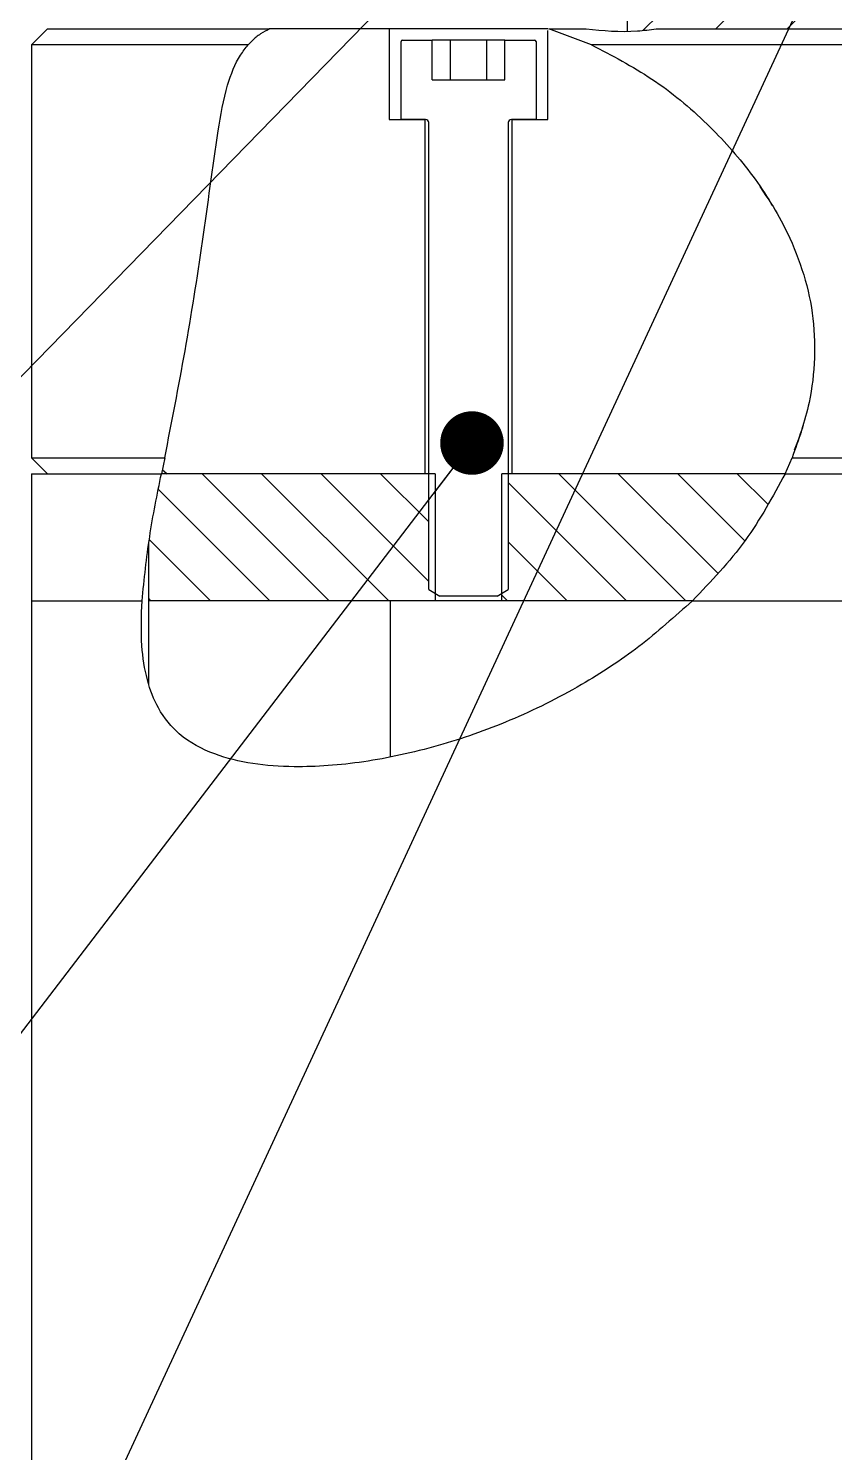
# Model space of a CAD drawing. Header units: millimetres. Extents: x 13 to 7248, y -1201 to 1478.
# Drawn here: x 929.1 to 979.8, y 846.8 to 936.5 of the extents above; entities that cross this region are included whole.
import ezdxf

# ---------------------------------------------------------------- set-up
doc = ezdxf.new("R2010")
doc.units = ezdxf.units.MM
doc.header["$LTSCALE"] = 5
doc.linetypes.add('SLD-实线', pattern=[0])
doc.layers.get('0').update_dxf_attribs({"lineweight": 30})
doc.layers.add('剖面层', color=2, linetype='Continuous', lineweight=15)
doc.layers.add('标注线', color=4, linetype='SLD-实线')
doc.styles.get("Standard").update_dxf_attribs({"font": ''})
doc.styles.get('Standard').set_extended_font_data('SimSun')
doc.dimstyles.new('SLDDIMSTYLE0', dxfattribs={"dimtxt": 0.18, "dimasz": 4, "dimexe": 0, "dimexo": 0.0625, "dimgap": 0, "dimtad": 0, "dimtih": 1, "dimtoh": 1, "dimdec": 0, "dimrnd": 1e-09, "dimzin": 0, "dimdsep": 46, "dimtxsty": 'Standard', "dimblk1": 'DOT', "dimblk2": 'DOT', "dimsah": 1, "dimcen": 0.09, "dimadec": 0, "dimazin": 0, "dimtfac": 4, "dimtdec": 0, "dimtofl": 0, "dimtmove": 0, "dimatfit": 3, "dimldrblk": 'DOT', "dimfxl": 0, "dimfrac": 2, "dimtolj": 1, "dimtzin": 0, "dimarcsym": 0})

# ---------------------------------------------------------------- blocks, each defined once
blk = doc.blocks.new('_DOT')
at = {"color": 0, "linetype": 'ByBlock', "lineweight": -2}
blk.add_line((-0.5, 0), (-1, 0), dxfattribs=at)
at = {"color": 0, "linetype": 'ByBlock', "const_width": 0.5}
blk.add_lwpolyline([(-0.25, 0, 1), (0.25, 0, 1)], format="xyb", close=True, dxfattribs=at)

msp = doc.modelspace()

# ---------------------------------------------------------------- hatches: boundary and pattern name
at = {"layer": '剖面层'}
h = msp.add_hatch(dxfattribs=at)
h.set_pattern_fill('ANSI31', color=256, style=0)
edge = h.paths.add_edge_path()
edge.add_spline(control_points=[(973.3554, 938.9245), (973.8469, 939.5755), (974.8613, 940.9187), (975.5618, 942.6914), (975.8724, 943.722), (975.9297, 943.9245)], knot_values=[0.5882713, 0.5882713, 0.5882713, 0.5882713, 0.7655649, 0.9541299, 1, 1, 1, 1], degree=3, periodic=0)
edge.add_line((975.9297, 943.9245), (963.0291, 943.9245))
edge.add_line((963.0291, 943.9245), (962.7791, 943.9245))
edge.add_line((962.7791, 943.9245), (962.7791, 939.6245))
edge.add_line((962.7791, 939.6245), (962.3791, 939.3936))
edge.add_line((962.3791, 939.3936), (962.3791, 937.9245))
edge.add_line((962.3791, 937.9245), (964.2791, 937.9245))
edge.add_line((964.2791, 937.9245), (964.2791, 936.9245))
edge.add_line((964.2791, 936.9245), (966.7791, 936.9245))
edge.add_line((966.7791, 936.9245), (966.7791, 936.2667))
edge.add_spline(control_points=[(964.1883, 936.4245), (965.2425, 936.3179), (966.6602, 936.1745), (968.1936, 936.3735), (968.5868, 936.4245)], knot_values=[0, 0, 0, 0, 0.7436164, 1, 1, 1, 1], degree=3, periodic=0)
edge.add_line((968.5868, 936.4245), (1001.7791, 936.4245))
edge.add_line((1001.7791, 936.4245), (1001.7791, 936.9245))
edge.add_line((1001.7791, 936.9245), (970.4675, 936.9245))
edge.add_line((970.4675, 936.9245), (972.2791, 937.9245))
edge.add_line((972.2791, 937.9245), (973.3554, 938.9245))
edge = h.paths.add_edge_path()
edge.add_line((957.7791, 943.9245), (955.2791, 943.9245))
edge.add_line((955.2791, 943.9245), (954.2791, 942.9245))
edge.add_line((954.2791, 942.9245), (954.2791, 939.7875))
edge.add_spline(control_points=[(954.2791, 939.7875), (954.7466, 939.4711), (955.2442, 939.1978), (955.7418, 938.9245)], knot_values=[0, 0, 0, 0, 0.1110591, 0.1110591, 0.1110591, 0.1110591], degree=3, periodic=0)
edge.add_line((955.7418, 938.9245), (958.1791, 937.9245))
edge.add_line((958.1791, 937.9245), (958.1791, 939.3936))
edge.add_line((958.1791, 939.3936), (957.7791, 939.6245))
edge.add_line((957.7791, 939.6245), (957.7791, 943.9245))
h = msp.add_hatch(dxfattribs=at)
h.set_pattern_fill('ANSI31', color=256, scale=0.833333, angle=90, style=0)
edge = h.paths.add_edge_path()
edge.add_line((954.2791, 908.4245), (937.4492, 908.4245))
edge.add_spline(control_points=[(937.4492, 908.4245), (937.1808, 907.1129), (936.8856, 905.6701), (936.667, 904.1855), (936.6477, 904.0502)], knot_values=[0.4448902, 0.4448902, 0.4448902, 0.4448902, 0.9495119, 1, 1, 1, 1], degree=3, periodic=0)
edge.add_line((936.6477, 904.0502), (936.6477, 900.4245))
edge.add_line((936.6477, 900.4245), (954.6791, 900.4245))
edge.add_line((954.6791, 900.4245), (954.6791, 900.8936))
edge.add_line((954.6791, 900.8936), (954.2791, 901.1245))
edge.add_line((954.2791, 901.1245), (954.2791, 908.4245))
edge = h.paths.add_edge_path()
edge.add_spline(control_points=[(970.8699, 900.4245), (972.038, 901.6436), (974.331, 904.0367), (975.9241, 906.9804), (976.7056, 908.4245)], knot_values=[0, 0, 0, 0, 0.5094118, 1, 1, 1, 1], degree=3, periodic=0)
edge.add_line((976.7056, 908.4245), (959.2791, 908.4245))
edge.add_line((959.2791, 908.4245), (959.2791, 901.1245))
edge.add_line((959.2791, 901.1245), (958.8791, 900.8936))
edge.add_line((958.8791, 900.8936), (958.8791, 900.4245))
edge.add_line((958.8791, 900.4245), (970.8699, 900.4245))

# ---------------------------------------------------------------- linework, layer by layer
for p, q in [((966.7791, 936.2683), (966.7791, 936.9245)), ((930.2791, 936.4245), (929.2791, 935.4245)), ((930.2791, 936.4245), (944.2595, 936.4245)), ((951.7791, 936.4245), (944.2595, 936.4245)), ((951.7791, 936.4245), (951.7791, 930.7245)), ((961.7791, 936.4245), (951.7791, 936.4245)), ((961.7791, 930.7245), (961.7791, 936.3225)), ((961.8318, 936.4245), (964.1883, 936.4245)), ((964.5094, 935.4245), (961.8318, 936.4245)), ((968.5868, 936.4245), (1038.2791, 936.4245)), ((929.2791, 935.4245), (929.2791, 909.4245)), ((942.9109, 935.4245), (929.2791, 935.4245)), ((952.5291, 930.7245), (952.5291, 935.6245)), ((952.6291, 935.7245), (954.4891, 935.7245)), ((954.4891, 933.2245), (954.4891, 935.7245)), ((955.6341, 935.7245), (954.4891, 935.7245)), ((955.6341, 933.2245), (955.6341, 935.7245)), ((957.9241, 935.7245), (955.6341, 935.7245)), ((957.9241, 933.2245), (957.9241, 935.7245)), ((959.0691, 935.7245), (957.9241, 935.7245)), ((959.0691, 933.2245), (959.0691, 935.7245)), ((959.0691, 935.7245), (960.9291, 935.7245)), ((961.0291, 935.6245), (961.0291, 930.7245)), ((1039.2791, 935.4245), (964.5094, 935.4245)), ((954.4891, 933.2245), (959.0691, 933.2245)), ((951.7791, 930.7245), (954.0291, 930.7245)), ((954.0791, 930.7245), (952.5291, 930.7245)), ((954.0291, 930.7245), (954.0291, 908.4245)), ((954.2791, 901.1245), (954.2791, 930.5245)), ((959.2791, 930.5245), (959.2791, 901.1245)), ((961.0291, 930.7245), (959.4791, 930.7245)), ((959.5291, 908.4245), (959.5291, 930.7245)), ((959.5291, 930.7245), (961.7791, 930.7245)), ((975.5233, 925.9245), (975.1324, 926.4972)), ((977.2997, 909.9309), (977.6915, 910.9245)), ((929.2791, 909.4245), (930.2791, 908.4245)), ((929.2791, 909.4245), (937.6565, 909.4245)), ((937.6565, 909.4245), (937.4492, 908.4245)), ((976.7056, 908.4245), (977.1442, 909.4245)), ((977.1442, 909.4245), (988.3072, 909.4245)), ((929.2791, 908.4245), (929.2791, 900.4245)), ((929.2791, 908.4245), (937.4492, 908.4245)), ((954.6791, 908.4245), (937.4492, 908.4245)), ((937.5028, 908.6857), (937.806, 908.4245)), ((954.0291, 908.4245), (937.806, 908.4245)), ((954.6791, 908.4245), (954.6791, 900.4245)), ((958.8791, 900.4245), (958.8791, 908.4245)), ((976.7056, 908.4245), (958.8791, 908.4245)), ((976.7056, 908.4245), (959.5291, 908.4245)), ((976.7056, 908.4245), (987.6118, 908.4245)), ((936.6477, 900.4245), (936.6477, 904.0808)), ((954.2791, 901.1245), (954.9719, 900.7245)), ((958.5863, 900.7245), (959.2791, 901.1245)), ((929.2791, 900.4245), (929.2791, 810.4245)), ((929.2791, 900.4245), (936.2257, 900.4245)), ((936.6477, 895.152), (936.6477, 900.4245)), ((951.8754, 900.4245), (936.6477, 900.4245)), ((954.6791, 900.4245), (936.6477, 900.4245)), ((951.8754, 890.5893), (951.8754, 900.4245)), ((958.8791, 900.4245), (954.6791, 900.4245)), ((958.5863, 900.7245), (954.9719, 900.7245)), ((970.8699, 900.4245), (958.8791, 900.4245)), ((970.8699, 900.4245), (984.0561, 900.4245))]:
    msp.add_line(p, q)
for centre, radius, start, end in [((952.6291, 935.6245), 0.1, 90, 180), ((960.9291, 935.6245), 0.1, 0.000062, 90), ((954.0791, 930.5245), 0.2, 0, 90), ((959.4791, 930.5245), 0.2, 90, 179.999969)]:
    msp.add_arc(centre, radius, start, end)
for points, knots in [([(944.2595, 936.4245), (944.0662, 936.3273), (943.6786, 936.1323), (943.2165, 935.7552), (942.991, 935.5112), (942.9109, 935.4245)], [0, 0, 0, 0, 0.3908972, 0.7836865, 1, 1, 1, 1]), ([(964.1883, 936.4245), (965.2425, 936.3179), (966.6602, 936.1745), (968.1936, 936.3735), (968.5868, 936.4245)], [0, 0, 0, 0, 0.7436164, 1, 1, 1, 1]), ([(937.6565, 909.4245), (938.0948, 911.6595), (938.9723, 916.1332), (940.0676, 923.0361), (940.7978, 928.6764), (941.4676, 932.6973), (942.1958, 934.5167), (942.7439, 935.2125), (942.9109, 935.4245)], [0, 0, 0, 0, 0.2573594, 0.5151633, 0.7729608, 0.8824767, 0.9641905, 1, 1, 1, 1]), ([(964.5094, 935.4245), (965.8037, 934.7533), (968.3935, 933.4103), (971.7617, 930.6074), (974.6005, 927.4434), (976.5825, 924.3151), (977.84, 921.3064), (978.502, 918.5464), (978.6268, 915.7103), (978.272, 912.6099), (977.5502, 910.5713), (977.1442, 909.4245)], [0, 0, 0, 0, 0.1414843, 0.2830868, 0.4107107, 0.5381786, 0.6253933, 0.7124924, 0.7999435, 0.8874577, 1, 1, 1, 1]), ([(975.8977, 925.3245), (975.8467, 925.4083), (975.7471, 925.5721), (975.623, 925.7692), (975.5391, 925.9002), (975.5279, 925.9174), (975.5233, 925.9245)], [0, 0, 0, 0, 0.2678358, 0.5237762, 0.8029998, 1, 1, 1, 1]), ([(977.6915, 910.9245), (977.6938, 910.9319), (977.6986, 910.9467), (977.7337, 911.0571), (977.7844, 911.2211), (977.835, 911.3905), (977.8651, 911.4954), (977.8735, 911.5245)], [0, 0, 0, 0, 0.2205189, 0.4405491, 0.6729556, 0.9090573, 1, 1, 1, 1]), ([(936.2257, 900.4245), (936.3659, 901.7792), (936.649, 904.5137), (937.1808, 907.1129), (937.4492, 908.4245)], [0, 0, 0, 0, 0.4953784, 1, 1, 1, 1]), ([(976.7056, 908.4245), (975.9241, 906.9804), (974.331, 904.0367), (972.038, 901.6436), (970.8699, 900.4245)], [0, 0, 0, 0, 0.4905882, 1, 1, 1, 1]), ([(970.8699, 900.4245), (969.7671, 899.4322), (967.5612, 897.4474), (963.6652, 894.9114), (959.3907, 892.7877), (954.7334, 891.1739), (950.1348, 890.1774), (946.2449, 889.8937), (943.1567, 890.1125), (940.7073, 890.7111), (938.6935, 891.7586), (937.2844, 893.4166), (936.4994, 895.3931), (936.1291, 897.7745), (936.1911, 899.4755), (936.2257, 900.4245)], [0, 0, 0, 0, 0.0847832, 0.1695902, 0.2710611, 0.3725749, 0.4818254, 0.5910495, 0.6620601, 0.7329996, 0.8082487, 0.8631328, 0.9050353, 0.9470214, 1, 1, 1, 1])]:
    msp.add_open_spline(points, degree=3, knots=knots)

# ---------------------------------------------------------------- leaders
at = {"layer": '标注线'}
for points in [[(988.0291, 960.4245), (878.7736, 724.5283)], [(961.8135, 948.5888), (833.4906, 816.9811)], [(956.9958, 910.3541), (827.8302, 741.5094)]]:
    msp.add_leader(points, dimstyle='SLDDIMSTYLE0', dxfattribs=at)

doc.saveas('drawing.dxf')
